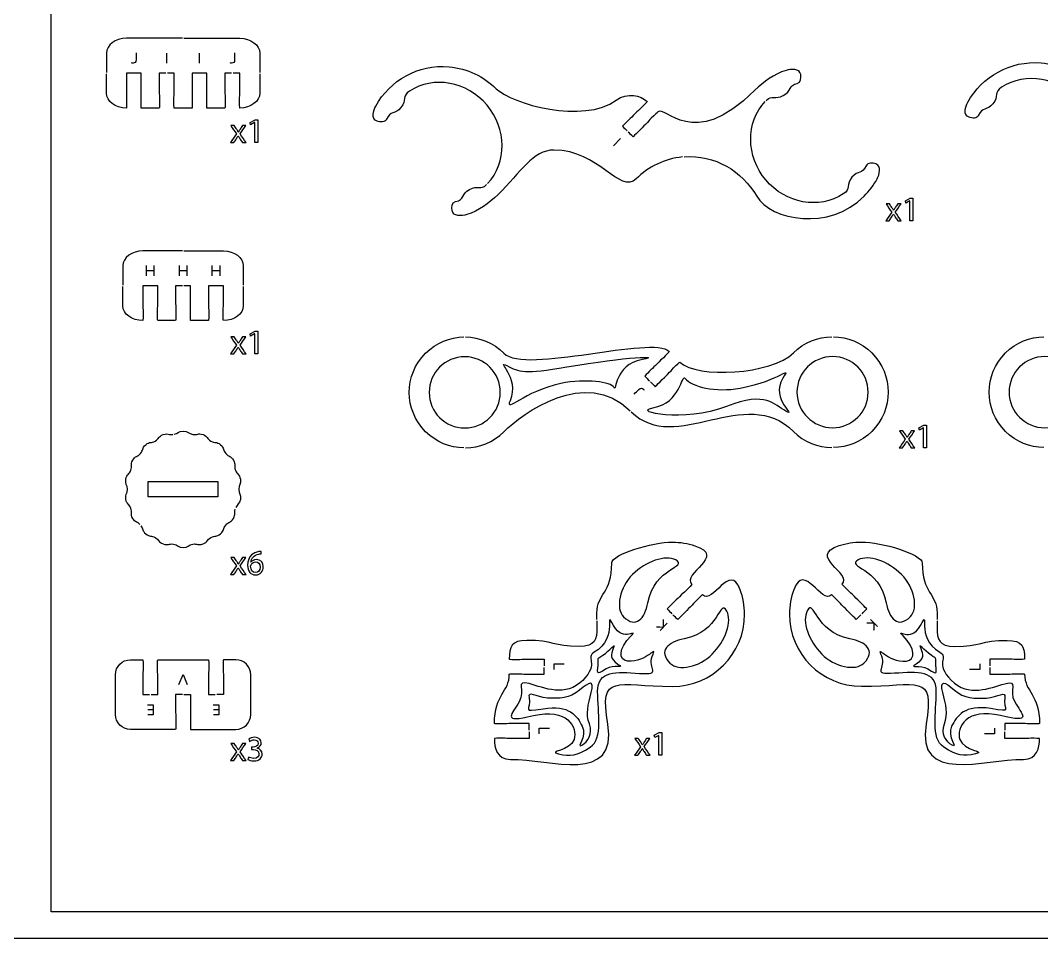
# Model space of a CAD drawing. Extents: x 0 to 620, y 0 to 360.
# Drawn here: x 290.1 to 495.5, y 0 to 184.6 of the extents above; entities that cross this region are included whole.
import ezdxf

# ---------------------------------------------------------------- set-up
doc = ezdxf.new("R2010")
doc.units = 0
doc.header["$MEASUREMENT"] = 0
doc.layers.add('DEFAULT', color=7, linetype='CONTINUOUS')

msp = doc.modelspace()

# ---------------------------------------------------------------- linework, layer by layer
at = {"layer": 'DEFAULT', "color": 36}
for points in [[(620, 0), (0, 0), (0, 360), (620, 360)], [(615.33, 5.38), (296.34, 5.38), (296.34, 355), (615.33, 355)], [(337.26, 164.04), (337.24, 164.04), (336.44, 163.61), (336.32, 164.08), (337.33, 164.61), (337.86, 164.61), (337.86, 160.03), (337.26, 160.03)], [(469.03, 148.29), (469.01, 148.29), (468.22, 147.86), (468.1, 148.34), (469.1, 148.87), (469.63, 148.87), (469.63, 144.29), (469.03, 144.29)], [(337.26, 121.55), (337.24, 121.55), (336.44, 121.12), (336.32, 121.59), (337.33, 122.13), (337.86, 122.13), (337.86, 117.54), (337.26, 117.54)], [(471.74, 102.66), (471.73, 102.66), (470.93, 102.23), (470.81, 102.7), (471.81, 103.24), (472.34, 103.24), (472.34, 98.65), (471.74, 98.65)], [(418.52, 40.84), (418.5, 40.84), (417.71, 40.41), (417.59, 40.89), (418.59, 41.42), (419.12, 41.42), (419.12, 36.84), (418.52, 36.84)]]:
    msp.add_lwpolyline(points, close=True, dxfattribs=at)
at = {"layer": 'DEFAULT', "color": 250}
for points in [[(319.56, 176.01), (319.56, 178.03)], [(326.16, 176.01), (326.16, 178.03)], [(410.84, 160.82), (409.41, 159.39)], [(315.5, 133.27), (315.5, 135.29)], [(317, 134.22), (315.5, 134.22)], [(317, 135.29), (317, 133.27)], [(322.11, 133.27), (322.11, 135.29)], [(323.61, 134.22), (322.11, 134.22)], [(323.61, 135.29), (323.61, 133.27)], [(328.71, 133.27), (328.71, 135.29)], [(330.21, 134.22), (328.71, 134.22)], [(330.21, 135.29), (330.21, 133.27)], [(461.1, 64.15), (462.53, 62.72)], [(420.2, 63.38), (418.77, 61.95)], [(397.49, 54.12), (397.49, 55.24), (399.51, 55.24)], [(483.06, 55.25), (483.06, 54.12), (481.03, 54.12)], [(322.01, 51.08), (322.85, 53.1), (323.7, 51.08)], [(315.69, 47.02), (316.82, 47.02), (316.82, 45), (315.73, 45)], [(315.78, 46.07), (316.82, 46.07)], [(328.89, 47.02), (330.03, 47.02), (330.03, 45), (328.94, 45)], [(328.98, 46.07), (330.03, 46.07)], [(394.49, 41.15), (394.49, 42.28), (396.51, 42.28)], [(486.05, 42.28), (486.04, 41.16), (484.02, 41.16)]]:
    msp.add_lwpolyline(points, dxfattribs=at)
at = {"layer": 'DEFAULT', "color": 1}
msp.add_lwpolyline([(329.86, 88.78), (315.86, 88.78), (315.86, 91.88), (329.86, 91.88)], close=True, dxfattribs=at)
for points, knots in [([(322.71, 180.99), (318.95, 180.99), (315.2, 180.99), (311.45, 180.99), (309.24, 180.99), (307.45, 179.64), (307.45, 177.98), (307.45, 176.7), (307.45, 175.42), (307.45, 174.13)], [0, 0, 0, 0, 31.92, 31.92, 31.92, 32.92, 32.92, 32.92, 43.84, 43.84, 43.84, 43.84]), ([(323.01, 180.99), (326.76, 180.99), (330.52, 180.99), (334.27, 180.99), (336.48, 180.99), (338.27, 179.64), (338.27, 177.98), (338.27, 176.7), (338.27, 175.42), (338.27, 174.13)], [0, 0, 0, 0, 31.91, 31.91, 31.91, 32.91, 32.91, 32.91, 43.83, 43.83, 43.83, 43.83]), ([(384.1, 151.79), (388.03, 155.97), (387.95, 162.81), (383.97, 167.56), (379.96, 172.33), (373.22, 173.53), (368.38, 170.38), (366.8, 169.35), (367.92, 168.55), (366.67, 167.07), (365.44, 165.6), (364.56, 166.48), (363.79, 164.73), (363.47, 164.01), (362.48, 164.15), (361.86, 164.35), (360.59, 164.77), (361.12, 166.52), (361.59, 167.37), (364.41, 172.53), (370.11, 175.81), (376.34, 175.27), (380.06, 174.95), (383.36, 173.29), (385.82, 170.85), (388.9, 167.79), (403.41, 163.75), (409.96, 168.54), (412.25, 170.21), (414.9, 169.53), (416.16, 168.26), (416.21, 168.21), (415.64, 167.68), (414.96, 166.99), (414.54, 166.58), (414.37, 166.47), (413.69, 165.79), (412.86, 164.96), (412.03, 164.14), (411.21, 163.31), (411.53, 163), (411.85, 162.68), (412.16, 162.36)], [0, 0, 0, 0, 1, 1, 1, 2, 2, 2, 3, 3, 3, 4, 4, 4, 5, 5, 5, 6, 6, 6, 7, 7, 7, 8, 8, 8, 9, 9, 9, 10, 10, 10, 11, 11, 11, 12, 12, 12, 21.927779, 21.927779, 21.927779, 25.760298, 25.760298, 25.760298, 25.760298]), ([(440.11, 168.51), (441.36, 169.72), (441.91, 168.6), (443.56, 169.48), (445.27, 170.39), (444.53, 171.53), (446.37, 171.93), (447.15, 172.1), (447.14, 173.08), (447.05, 173.72), (446.87, 174.98), (445.06, 174.83), (444.11, 174.54), (441.69, 173.78), (439.65, 172.28), (437.82, 170.55), (425.18, 157.91), (419.97, 167.83), (418.28, 166.14), (418.25, 166.11), (417.69, 165.62), (417.01, 164.94), (416.59, 164.52), (416.49, 164.35), (415.81, 163.67), (415.19, 163.05), (413.33, 161.19), (413.33, 161.19), (413.01, 161.51), (412.7, 161.83), (412.38, 162.14)], [0, 0, 0, 0, 1, 1, 1, 2, 2, 2, 3, 3, 3, 4, 4, 4, 5, 5, 5, 6, 6, 6, 7, 7, 7, 8, 8, 8, 9, 9, 9, 12.818377, 12.818377, 12.818377, 12.818377]), ([(503.15, 152.56), (507.08, 156.75), (507, 163.59), (503.02, 168.33), (499.02, 173.11), (492.27, 174.3), (487.43, 171.15), (485.85, 170.13), (486.97, 169.33), (485.72, 167.84), (484.49, 166.37), (483.61, 167.25), (482.84, 165.51), (482.52, 164.78), (481.53, 164.92), (480.91, 165.13), (479.64, 165.54), (480.17, 167.28), (480.64, 168.14), (480.64, 168.14), (480.64, 168.14), (480.64, 168.15), (483.57, 173.25), (489.17, 176.59), (495.39, 176.05), (499.11, 175.72), (502.41, 174.07), (504.87, 171.62), (517.52, 158.98), (523.1, 168.58), (524.79, 166.9), (524.82, 166.86), (525.37, 166.38), (526.06, 165.7), (526.48, 165.28), (526.57, 165.11), (527.26, 164.42), (527.88, 163.8), (529.73, 161.95), (529.73, 161.95), (530.05, 162.26), (530.37, 162.58), (530.69, 162.9)], [0, 0, 0, 0, 1, 1, 1, 2, 2, 2, 3, 3, 3, 4, 4, 4, 5, 5, 5, 6, 6, 6, 7.01, 7.01, 7.01, 8.01, 8.01, 8.01, 9.01, 9.01, 9.01, 10.01, 10.01, 10.01, 11.01, 11.01, 11.01, 12.01, 12.01, 12.01, 13.01, 13.01, 13.01, 16.842519, 16.842519, 16.842519, 16.842519]), ([(319.41, 173.98), (318.96, 173.98), (318.51, 173.98), (318.05, 173.98), (318.05, 172.82), (318.05, 171.65), (318.05, 170.48), (318.05, 169.51), (318.11, 169.32), (318.11, 168.73), (318.11, 167.76), (318.11, 166.98), (318.05, 166.98), (316.85, 166.98), (315.65, 166.98), (314.45, 166.98), (314.4, 166.98), (314.4, 167.76), (314.4, 168.73), (314.4, 169.32), (314.45, 169.51), (314.45, 170.48), (314.45, 171.65), (314.45, 172.82), (314.45, 173.98), (313.45, 173.98), (312.45, 173.98), (311.45, 173.98), (311.45, 172.82), (311.45, 171.65), (311.45, 170.48), (311.45, 169.51), (311.5, 169.32), (311.5, 168.73), (311.5, 167.76), (311.5, 166.98), (311.45, 166.98), (309.24, 166.98), (307.45, 168.33), (307.45, 169.98), (307.45, 171.27), (307.45, 172.55), (307.45, 173.83)], [0, 0, 0, 0, 3.83, 3.83, 3.83, 13.76, 13.76, 13.76, 14.76, 14.76, 14.76, 15.76, 15.76, 15.76, 25.98, 25.98, 25.98, 26.98, 26.98, 26.98, 27.98, 27.98, 27.98, 37.91, 37.91, 37.91, 46.42, 46.42, 46.42, 56.35, 56.35, 56.35, 57.35, 57.35, 57.35, 58.35, 58.35, 58.35, 59.35, 59.35, 59.35, 70.26, 70.26, 70.26, 70.26]), ([(332.62, 173.98), (332.17, 173.98), (331.72, 173.98), (331.27, 173.98), (331.27, 172.82), (331.27, 171.65), (331.27, 170.48), (331.27, 169.51), (331.32, 169.32), (331.32, 168.73), (331.32, 167.76), (331.32, 166.98), (331.27, 166.98), (330.06, 166.98), (328.86, 166.98), (327.66, 166.98), (327.61, 166.98), (327.61, 167.76), (327.61, 168.73), (327.61, 169.32), (327.66, 169.51), (327.66, 170.48), (327.66, 171.65), (327.66, 172.82), (327.66, 173.98), (326.66, 173.98), (325.66, 173.98), (324.66, 173.98), (324.66, 172.82), (324.66, 171.65), (324.66, 170.48), (324.66, 169.51), (324.71, 169.32), (324.71, 168.73), (324.71, 167.76), (324.71, 166.98), (324.66, 166.98), (323.46, 166.98), (322.26, 166.98), (321.06, 166.98), (321.01, 166.98), (321.01, 167.76), (321.01, 168.73), (321.01, 169.32), (321.06, 169.51), (321.06, 170.48), (321.06, 171.65), (321.06, 172.82), (321.06, 173.98), (320.61, 173.98), (320.16, 173.98), (319.71, 173.98)], [0, 0, 0, 0, 3.83, 3.83, 3.83, 13.76, 13.76, 13.76, 14.76, 14.76, 14.76, 15.76, 15.76, 15.76, 25.98, 25.98, 25.98, 26.98, 26.98, 26.98, 27.98, 27.98, 27.98, 37.91, 37.91, 37.91, 46.42, 46.42, 46.42, 56.35, 56.35, 56.35, 57.35, 57.35, 57.35, 58.35, 58.35, 58.35, 68.56, 68.56, 68.56, 69.56, 69.56, 69.56, 70.56, 70.56, 70.56, 80.49, 80.49, 80.49, 84.32, 84.32, 84.32, 84.32]), ([(338.27, 173.83), (338.27, 172.55), (338.27, 171.27), (338.27, 169.98), (338.27, 168.33), (336.48, 166.98), (334.27, 166.98), (334.22, 166.98), (334.22, 167.76), (334.22, 168.73), (334.22, 169.32), (334.27, 169.51), (334.27, 170.48), (334.27, 171.65), (334.27, 172.82), (334.27, 173.98), (333.82, 173.98), (333.37, 173.98), (332.92, 173.98)], [0, 0, 0, 0, 10.91, 10.91, 10.91, 11.91, 11.91, 11.91, 12.91, 12.91, 12.91, 13.91, 13.91, 13.91, 23.84, 23.84, 23.84, 27.67, 27.67, 27.67, 27.67]), ([(423.6, 157.17), (429.76, 157.64), (435.29, 154.31), (438.2, 149.25), (441, 144.37), (452.87, 142.18), (459.8, 149.24), (460.82, 150.26), (461.71, 151.43), (462.41, 152.71), (462.87, 153.56), (463.41, 155.32), (462.14, 155.73), (461.52, 155.94), (460.53, 156.08), (460.21, 155.35), (459.44, 153.61), (458.6, 154.53), (457.36, 153.06), (456.12, 151.57), (457.2, 150.73), (455.62, 149.71), (450.78, 146.56), (444.03, 147.75), (440.03, 152.53), (436.05, 157.27), (435.97, 164.12), (439.9, 168.3)], [0, 0, 0, 0, 2, 2, 2, 3, 3, 3, 4, 4, 4, 5, 5, 5, 6, 6, 6, 7, 7, 7, 8, 8, 8, 9, 9, 9, 10, 10, 10, 10]), ([(423.3, 157.14), (419.63, 156.79), (416.39, 155.15), (413.96, 152.73), (410.76, 149.53), (406.41, 158.53), (397.44, 158.53), (393.21, 158.53), (390.79, 154.15), (386.18, 149.53), (384.32, 147.84), (382.31, 146.3), (379.89, 145.55), (378.93, 145.25), (377.12, 145.1), (376.95, 146.36), (376.86, 147.01), (376.86, 147.99), (377.63, 148.16), (379.47, 148.56), (378.77, 149.71), (380.48, 150.62), (382.13, 151.5), (382.64, 150.37), (383.9, 151.57)], [0, 0, 0, 0, 1, 1, 1, 2, 2, 2, 3, 3, 3, 4, 4, 4, 5, 5, 5, 6, 6, 6, 7, 7, 7, 8, 8, 8, 8]), ([(322.71, 138.24), (320.06, 138.24), (317.41, 138.24), (314.75, 138.24), (312.54, 138.24), (310.75, 136.9), (310.75, 135.24), (310.75, 133.96), (310.75, 132.67), (310.75, 131.39)], [0, 0, 0, 0, 22.54, 22.54, 22.54, 23.54, 23.54, 23.54, 34.46, 34.46, 34.46, 34.46]), ([(323.01, 138.24), (325.66, 138.24), (328.31, 138.24), (330.96, 138.24), (333.17, 138.24), (334.96, 136.9), (334.96, 135.24), (334.96, 133.96), (334.96, 132.67), (334.96, 131.39)], [0, 0, 0, 0, 22.54, 22.54, 22.54, 23.54, 23.54, 23.54, 34.46, 34.46, 34.46, 34.46]), ([(322.71, 131.24), (322.26, 131.24), (321.81, 131.24), (321.36, 131.24), (321.36, 130.07), (321.36, 128.9), (321.36, 127.74), (321.36, 126.77), (321.41, 126.58), (321.41, 125.99), (321.41, 125.02), (321.41, 124.24), (321.36, 124.24), (320.16, 124.24), (318.96, 124.24), (317.76, 124.24), (317.71, 124.24), (317.71, 125.02), (317.71, 125.99), (317.71, 126.58), (317.76, 126.77), (317.76, 127.74), (317.76, 128.9), (317.76, 130.07), (317.76, 131.24), (316.76, 131.24), (315.76, 131.24), (314.75, 131.24), (314.75, 130.07), (314.75, 128.9), (314.75, 127.74), (314.75, 126.77), (314.81, 126.58), (314.81, 125.99), (314.81, 125.02), (314.81, 124.24), (314.75, 124.24), (312.54, 124.24), (310.75, 125.58), (310.75, 127.24), (310.75, 128.52), (310.75, 129.81), (310.75, 131.09)], [0, 0, 0, 0, 3.83, 3.83, 3.83, 13.76, 13.76, 13.76, 14.76, 14.76, 14.76, 15.76, 15.76, 15.76, 25.96, 25.96, 25.96, 26.96, 26.96, 26.96, 27.96, 27.96, 27.96, 37.89, 37.89, 37.89, 46.4, 46.4, 46.4, 56.33, 56.33, 56.33, 57.33, 57.33, 57.33, 58.33, 58.33, 58.33, 59.33, 59.33, 59.33, 70.24, 70.24, 70.24, 70.24]), ([(334.96, 131.09), (334.96, 129.81), (334.96, 128.52), (334.96, 127.24), (334.96, 125.58), (333.17, 124.24), (330.96, 124.24), (330.91, 124.24), (330.91, 125.02), (330.91, 125.99), (330.91, 126.58), (330.96, 126.77), (330.96, 127.74), (330.96, 128.9), (330.96, 130.07), (330.96, 131.24), (329.96, 131.24), (328.96, 131.24), (327.96, 131.24), (327.96, 130.07), (327.96, 128.9), (327.96, 127.74), (327.96, 126.77), (328.01, 126.58), (328.01, 125.99), (328.01, 125.02), (328.01, 124.24), (327.96, 124.24), (326.76, 124.24), (325.56, 124.24), (324.36, 124.24), (324.31, 124.24), (324.31, 125.02), (324.31, 125.99), (324.31, 126.58), (324.36, 126.77), (324.36, 127.74), (324.36, 128.9), (324.36, 130.07), (324.36, 131.24), (323.91, 131.24), (323.46, 131.24), (323.01, 131.24)], [0, 0, 0, 0, 10.91, 10.91, 10.91, 11.91, 11.91, 11.91, 12.91, 12.91, 12.91, 13.91, 13.91, 13.91, 23.84, 23.84, 23.84, 32.35, 32.35, 32.35, 42.28, 42.28, 42.28, 43.28, 43.28, 43.28, 44.28, 44.28, 44.28, 54.49, 54.49, 54.49, 55.49, 55.49, 55.49, 56.49, 56.49, 56.49, 66.42, 66.42, 66.42, 70.25, 70.25, 70.25, 70.25]), ([(379.64, 120.95), (382.45, 120.92), (385.24, 119.83), (387.38, 117.69), (391.7, 113.38), (417.25, 121.41), (420.63, 118.03), (420.63, 117.96), (420.09, 117.42), (419.43, 116.76), (419.01, 116.34), (418.84, 116.24), (418.16, 115.55), (417.33, 114.73), (416.5, 113.9), (415.68, 113.08), (416, 112.76), (416.32, 112.44), (416.63, 112.12)], [0, 0, 0, 0, 1, 1, 1, 2, 2, 2, 3, 3, 3, 4, 4, 4, 13.927779, 13.927779, 13.927779, 17.760298, 17.760298, 17.760298, 17.760298]), ([(379.34, 98.65), (376.54, 98.69), (373.75, 99.77), (371.61, 101.91), (367.25, 106.27), (367.25, 113.33), (371.61, 117.69), (373.75, 119.83), (376.54, 120.92), (379.34, 120.95)], [0, 0, 0, 0, 1, 1, 1, 2, 2, 2, 3, 3, 3, 3]), ([(416.85, 111.91), (417.17, 111.59), (417.48, 111.27), (417.8, 110.95), (417.8, 110.95), (419.66, 112.81), (420.28, 113.43), (420.96, 114.11), (421.06, 114.29), (421.48, 114.71), (422.16, 115.39), (422.72, 115.94), (422.75, 115.91), (426.14, 112.52), (441.26, 113.42), (445.58, 117.74), (447.72, 119.87), (450.51, 120.96), (453.32, 121)], [0, 0, 0, 0, 3.832519, 3.832519, 3.832519, 4.832519, 4.832519, 4.832519, 5.832519, 5.832519, 5.832519, 6.832519, 6.832519, 6.832519, 7.832519, 7.832519, 7.832519, 8.832519, 8.832519, 8.832519, 8.832519]), ([(453.62, 121), (456.42, 120.96), (459.22, 119.87), (461.36, 117.74), (465.71, 113.38), (465.71, 106.32), (461.36, 101.96), (459.22, 99.82), (456.42, 98.73), (453.62, 98.7)], [0, 0, 0, 0, 1, 1, 1, 2, 2, 2, 3, 3, 3, 3]), ([(495.97, 98.7), (493.17, 98.73), (490.38, 99.82), (488.24, 101.96), (483.88, 106.32), (483.88, 113.38), (488.24, 117.74), (490.38, 119.87), (493.17, 120.96), (495.97, 121)], [0, 0, 0, 0, 1, 1, 1, 2, 2, 2, 3, 3, 3, 3]), ([(379.49, 102.65), (375.54, 102.65), (372.34, 105.85), (372.34, 109.8), (372.34, 113.76), (375.54, 116.96), (379.49, 116.96), (383.44, 116.96), (386.65, 113.76), (386.65, 109.8), (386.65, 105.85), (383.44, 102.65), (379.49, 102.65)], [1, 1, 1, 1, 2, 2, 2, 3, 3, 3, 4, 4, 4, 5, 5, 5, 5]), ([(453.47, 102.7), (449.52, 102.7), (446.31, 105.9), (446.31, 109.85), (446.31, 113.8), (449.52, 117.01), (453.47, 117.01), (457.42, 117.01), (460.62, 113.8), (460.62, 109.85), (460.62, 105.9), (457.42, 102.7), (453.47, 102.7)], [1, 1, 1, 1, 2, 2, 2, 3, 3, 3, 4, 4, 4, 5, 5, 5, 5]), ([(488.97, 109.85), (488.97, 113.8), (492.17, 117.01), (496.13, 117.01), (500.08, 117.01), (503.28, 113.8), (503.28, 109.85), (503.28, 105.9), (500.08, 102.7), (496.13, 102.7), (492.17, 102.7), (488.97, 105.9), (488.97, 109.85)], [1, 1, 1, 1, 2, 2, 2, 3, 3, 3, 4, 4, 4, 5, 5, 5, 5]), ([(379.64, 98.65), (382.45, 98.69), (385.24, 99.77), (387.38, 101.91), (391.04, 105.57), (403.74, 114.93), (412.74, 106.11)], [0, 0, 0, 0, 1, 1, 1, 2, 2, 2, 2]), ([(412.96, 105.9), (421.97, 97.11), (435.92, 111.62), (445.58, 101.96), (447.72, 99.82), (450.51, 98.73), (453.32, 98.7)], [0, 0, 0, 0, 1, 1, 1, 2, 2, 2, 2]), ([(314.18, 83.24), (313.62, 83.83), (313.24, 83.6), (312.73, 84.48), (312.19, 85.41), (312.66, 85.6), (312.34, 86.5), (312.01, 87.4), (311.52, 87.24), (311.34, 88.3), (311.15, 89.36), (311.66, 89.37), (311.66, 90.33), (311.66, 91.28), (311.15, 91.3), (311.34, 92.36), (311.52, 93.42), (312.01, 93.26), (312.34, 94.16), (312.66, 95.06), (312.19, 95.24), (312.73, 96.17), (313.27, 97.11), (313.67, 96.79), (314.28, 97.53), (314.89, 98.26), (314.52, 98.59), (315.34, 99.29), (316.16, 99.98), (316.43, 99.55), (317.26, 100.02), (318.09, 100.5), (317.85, 100.95), (318.85, 101.32), (319.5, 101.55), (319.78, 101.43), (320.13, 101.36), (320.31, 101.33), (320.5, 101.3), (320.76, 101.33)], [0, 0, 0, 0, 1, 1, 1, 2, 2, 2, 3, 3, 3, 4, 4, 4, 5, 5, 5, 6, 6, 6, 7, 7, 7, 8, 8, 8, 9, 9, 9, 10, 10, 10, 11, 11, 11, 12, 12, 12, 13, 13, 13, 13]), ([(321.06, 101.38), (321.85, 101.58), (321.84, 102.02), (322.86, 102.02), (323.93, 102.02), (323.86, 101.52), (324.8, 101.35), (325.74, 101.19), (325.85, 101.68), (326.86, 101.32), (327.86, 100.95), (327.62, 100.5), (328.45, 100.02), (329.28, 99.55), (329.55, 99.98), (330.37, 99.29), (331.2, 98.59), (330.82, 98.26), (331.43, 97.53), (332.05, 96.79), (332.45, 97.11), (332.98, 96.17), (333.52, 95.24), (333.05, 95.06), (333.38, 94.16), (333.7, 93.26), (334.19, 93.42), (334.37, 92.36), (334.56, 91.3), (334.05, 91.28), (334.05, 90.33), (334.05, 89.37), (334.56, 89.36), (334.37, 88.3), (334.2, 87.3), (333.76, 87.38), (333.44, 86.64)], [0, 0, 0, 0, 1, 1, 1, 2, 2, 2, 3, 3, 3, 4, 4, 4, 5, 5, 5, 6, 6, 6, 7, 7, 7, 8, 8, 8, 9, 9, 9, 10, 10, 10, 11, 11, 11, 12, 12, 12, 12]), ([(314.37, 83.01), (314.85, 82.36), (314.56, 82.02), (315.34, 81.37), (316.16, 80.68), (316.43, 81.11), (317.26, 80.63), (318.09, 80.15), (317.85, 79.71), (318.85, 79.34), (319.87, 78.97), (319.97, 79.47), (320.91, 79.3), (321.85, 79.14), (321.78, 78.63), (322.86, 78.63), (323.93, 78.63), (323.86, 79.14), (324.8, 79.3), (325.74, 79.47), (325.85, 78.97), (326.86, 79.34), (327.86, 79.71), (327.62, 80.15), (328.45, 80.63), (329.28, 81.11), (329.55, 80.68), (330.37, 81.37), (331.2, 82.06), (330.82, 82.4), (331.43, 83.13), (332.05, 83.86), (332.45, 83.55), (332.98, 84.48), (333.49, 85.36), (333.1, 85.58), (333.33, 86.36)], [0, 0, 0, 0, 1, 1, 1, 2.01, 2.01, 2.01, 3.01, 3.01, 3.01, 4.01, 4.01, 4.01, 5.01, 5.01, 5.01, 6.01, 6.01, 6.01, 7.01, 7.01, 7.01, 8.01, 8.01, 8.01, 9.01, 9.01, 9.01, 10.01, 10.01, 10.01, 11.01, 11.01, 11.01, 12.01, 12.01, 12.01, 12.01]), ([(406.08, 64.16), (406.08, 64.61), (406.08, 65.06), (406.07, 65.51), (406.07, 69.2), (409.07, 69.52), (409.07, 75.48), (409.07, 77.34), (417.27, 79.7), (421.26, 79.7), (422.83, 79.7), (424.34, 79.45), (425.75, 78.99), (432.32, 76.84), (422.98, 73.38), (425.15, 71.21), (425.18, 71.17), (424.64, 70.61), (423.95, 69.93), (423.54, 69.52), (423.36, 69.42), (422.68, 68.73), (422.06, 68.12), (420.2, 66.26), (420.2, 66.26), (420.52, 65.94), (420.84, 65.62), (421.16, 65.3)], [0, 0, 0, 0, 3.832003, 3.832003, 3.832003, 4.832003, 4.832003, 4.832003, 5.832003, 5.832003, 5.832003, 6.832003, 6.832003, 6.832003, 7.832003, 7.832003, 7.832003, 8.832003, 8.832003, 8.832003, 9.832003, 9.832003, 9.832003, 10.832003, 10.832003, 10.832003, 14.66594, 14.66594, 14.66594, 14.66594]), ([(459.4, 65.32), (459.72, 65.64), (460.04, 65.96), (460.35, 66.27), (460.35, 66.27), (458.5, 68.13), (457.88, 68.75), (457.19, 69.44), (457.02, 69.54), (456.61, 69.95), (455.92, 70.64), (455.37, 71.19), (455.41, 71.23), (457.58, 73.4), (448.24, 76.87), (454.81, 79.01), (456.23, 79.47), (457.74, 79.72), (459.3, 79.72), (463.3, 79.72), (471.49, 77.35), (471.49, 75.49), (471.48, 69.53), (474.48, 69.21), (474.48, 65.52), (474.48, 65.07), (474.48, 64.62), (474.48, 64.17)], [0, 0, 0, 0, 3.824034, 3.824034, 3.824034, 4.824034, 4.824034, 4.824034, 5.824034, 5.824034, 5.824034, 6.824034, 6.824034, 6.824034, 7.824034, 7.824034, 7.824034, 8.824034, 8.824034, 8.824034, 9.824034, 9.824034, 9.824034, 10.824034, 10.824034, 10.824034, 14.65604, 14.65604, 14.65604, 14.65604]), ([(416.32, 67.52), (415.7, 64.32), (413.91, 62.24), (411.44, 64.7), (409.75, 66.4), (410.65, 70.6), (413.25, 73.2), (415.86, 75.81), (419.92, 77.24), (421.92, 76.12), (424.58, 74.64), (417.71, 74.76), (416.32, 67.52)], [1, 1, 1, 1, 2, 2, 2, 3, 3, 3, 4, 4, 4, 5, 5, 5, 5]), ([(458.64, 76.14), (460.64, 77.25), (464.7, 75.82), (467.31, 73.22), (469.91, 70.61), (470.8, 66.41), (469.11, 64.72), (466.64, 62.25), (464.85, 64.33), (464.24, 67.53), (462.85, 74.77), (455.98, 74.66), (458.64, 76.14)], [1, 1, 1, 1, 2, 2, 2, 3, 3, 3, 4, 4, 4, 5, 5, 5, 5]), ([(392.46, 41.57), (392.46, 41.12), (392.46, 40.67), (392.46, 40.22), (392.46, 40.22), (389.84, 40.22), (388.96, 40.22), (387.99, 40.22), (387.8, 40.27), (387.21, 40.26), (386.24, 40.27), (385.46, 40.27), (385.46, 40.22), (385.46, 38.32), (385.93, 36.03), (388.68, 36.03), (396.62, 36.03), (410.29, 30.99), (408.25, 43.13), (406.49, 53.57), (409.95, 50.7), (421.27, 50.7), (429.27, 50.7), (435.77, 57.19), (435.77, 65.2), (435.77, 66.93), (435.46, 68.58), (434.9, 70.11), (432.74, 75.84), (429.4, 66.97), (427.28, 69.09), (427.24, 69.12), (426.69, 68.57), (426, 67.88), (425.59, 67.47), (425.48, 67.29), (424.8, 66.61), (424.18, 65.99), (422.32, 64.13), (422.32, 64.13), (422.01, 64.45), (421.69, 64.77), (421.37, 65.09)], [0, 0, 0, 0, 3.829011, 3.829011, 3.829011, 4.829011, 4.829011, 4.829011, 5.829011, 5.829011, 5.829011, 6.829011, 6.829011, 6.829011, 7.829011, 7.829011, 7.829011, 8.829011, 8.829011, 8.829011, 9.829011, 9.829011, 9.829011, 10.829011, 10.829011, 10.829011, 11.829011, 11.829011, 11.829011, 12.829011, 12.829011, 12.829011, 13.829011, 13.829011, 13.829011, 14.829011, 14.829011, 14.829011, 15.829011, 15.829011, 15.829011, 19.653754, 19.653754, 19.653754, 19.653754]), ([(459.18, 65.11), (458.87, 64.79), (458.55, 64.47), (458.23, 64.15), (458.23, 64.15), (456.37, 66.01), (455.76, 66.63), (455.07, 67.31), (454.97, 67.49), (454.55, 67.91), (453.87, 68.59), (453.31, 69.14), (453.28, 69.11), (451.16, 66.99), (447.82, 75.87), (445.65, 70.14), (445.1, 68.61), (444.79, 66.95), (444.79, 65.23), (444.78, 57.22), (451.27, 50.72), (459.28, 50.72), (470.6, 50.71), (474.06, 53.58), (472.29, 43.14), (470.24, 31), (483.91, 36.03), (491.86, 36.03), (494.6, 36.03), (495.08, 38.31), (495.08, 40.21), (495.08, 40.26), (494.29, 40.26), (493.33, 40.26), (492.74, 40.26), (492.55, 40.21), (491.58, 40.21), (490.7, 40.21), (488.08, 40.21), (488.08, 40.21), (488.08, 40.67), (488.08, 41.12), (488.08, 41.57)], [0, 0, 0, 0, 3.823327, 3.823327, 3.823327, 4.823327, 4.823327, 4.823327, 5.823327, 5.823327, 5.823327, 6.823327, 6.823327, 6.823327, 7.823327, 7.823327, 7.823327, 8.823327, 8.823327, 8.823327, 9.823327, 9.823327, 9.823327, 10.823327, 10.823327, 10.823327, 11.823327, 11.823327, 11.823327, 12.823327, 12.823327, 12.823327, 13.823327, 13.823327, 13.823327, 14.823327, 14.823327, 14.823327, 15.823327, 15.823327, 15.823327, 19.654333, 19.654333, 19.654333, 19.654333]), ([(429.27, 57.18), (426.67, 54.58), (422.47, 53.68), (420.77, 55.37), (418.31, 57.84), (420.39, 59.63), (423.59, 60.25), (430.83, 61.64), (430.7, 68.52), (432.19, 65.85), (433.31, 63.85), (431.88, 59.79), (429.27, 57.18)], [1, 1, 1, 1, 2, 2, 2, 3, 3, 3, 4, 4, 4, 5, 5, 5, 5]), ([(448.37, 65.88), (449.85, 68.54), (449.73, 61.66), (456.96, 60.27), (460.16, 59.65), (462.24, 57.86), (459.78, 55.39), (458.08, 53.7), (453.88, 54.6), (451.28, 57.21), (448.67, 59.82), (447.25, 63.88), (448.37, 65.88)], [1, 1, 1, 1, 2, 2, 2, 3, 3, 3, 4, 4, 4, 5, 5, 5, 5]), ([(406.08, 63.86), (406.08, 63.42), (406.07, 62.97), (406.08, 62.51), (406.08, 60.13), (405.68, 58.75), (402.54, 58.75), (397.27, 58.75), (397.26, 59.95), (391.99, 59.95), (388.85, 59.95), (388.46, 58.57), (388.46, 56.18), (388.46, 56.13), (389.24, 56.13), (390.21, 56.13), (390.8, 56.13), (390.99, 56.18), (391.96, 56.19), (392.84, 56.18), (395.46, 56.18), (395.46, 56.18), (395.46, 55.73), (395.46, 55.28), (395.46, 54.83)], [0, 0, 0, 0, 3.826006, 3.826006, 3.826006, 4.826006, 4.826006, 4.826006, 5.826006, 5.826006, 5.826006, 6.826006, 6.826006, 6.826006, 7.826006, 7.826006, 7.826006, 8.826006, 8.826006, 8.826006, 9.826006, 9.826006, 9.826006, 13.664008, 13.664008, 13.664008, 13.664008]), ([(474.48, 63.87), (474.48, 63.42), (474.48, 62.97), (474.48, 62.52), (474.48, 60.14), (474.87, 58.76), (478.01, 58.75), (483.28, 58.75), (483.29, 59.95), (488.56, 59.95), (491.7, 59.94), (492.09, 58.56), (492.09, 56.18), (492.09, 56.13), (491.31, 56.13), (490.34, 56.13), (489.75, 56.13), (489.56, 56.18), (488.59, 56.18), (487.71, 56.18), (485.09, 56.18), (485.09, 56.18), (485.09, 55.73), (485.09, 55.28), (485.09, 54.83)], [0, 0, 0, 0, 3.826003, 3.826003, 3.826003, 4.826003, 4.826003, 4.826003, 5.826003, 5.826003, 5.826003, 6.826003, 6.826003, 6.826003, 7.826003, 7.826003, 7.826003, 8.826003, 8.826003, 8.826003, 9.826003, 9.826003, 9.826003, 13.65501, 13.65501, 13.65501, 13.65501]), ([(322.71, 49.05), (322.26, 49.05), (321.81, 49.05), (321.36, 49.05), (321.36, 47.88), (321.36, 46.72), (321.36, 45.55), (321.36, 44.58), (321.41, 44.39), (321.41, 43.8), (321.41, 42.83), (321.41, 42.05), (321.36, 42.05), (318.32, 42.05), (315.29, 42.05), (312.25, 42.05), (310.6, 42.05), (309.25, 43.39), (309.25, 45.05), (309.25, 47.71), (309.25, 50.38), (309.25, 53.05), (309.25, 54.71), (310.6, 56.05), (312.25, 56.05), (313.09, 56.05), (313.92, 56.05), (314.75, 56.05), (314.8, 56.05), (314.8, 55.27), (314.8, 54.3), (314.8, 53.71), (314.75, 53.52), (314.75, 52.55), (314.75, 51.38), (314.75, 50.21), (314.75, 49.05), (315.2, 49.05), (315.65, 49.05), (316.1, 49.05)], [0, 0, 0, 0, 3.83, 3.83, 3.83, 13.76, 13.76, 13.76, 14.76, 14.76, 14.76, 15.76, 15.76, 15.76, 41.56, 41.56, 41.56, 42.56, 42.56, 42.56, 65.25, 65.25, 65.25, 66.25, 66.25, 66.25, 73.33, 73.33, 73.33, 74.33, 74.33, 74.33, 75.33, 75.33, 75.33, 85.26, 85.26, 85.26, 89.09, 89.09, 89.09, 89.09]), ([(316.4, 49.05), (316.85, 49.05), (317.3, 49.05), (317.75, 49.05), (317.75, 50.21), (317.75, 51.38), (317.75, 52.55), (317.75, 53.52), (317.7, 53.71), (317.7, 54.3), (317.7, 55.27), (317.7, 56.05), (317.75, 56.05), (321.16, 56.05), (324.56, 56.05), (327.96, 56.05), (328.01, 56.05), (328.01, 55.27), (328.01, 54.3), (328.01, 53.71), (327.96, 53.52), (327.96, 52.55), (327.96, 51.38), (327.96, 50.21), (327.96, 49.05), (328.41, 49.05), (328.86, 49.05), (329.31, 49.05)], [0, 0, 0, 0, 3.83, 3.83, 3.83, 13.76, 13.76, 13.76, 14.76, 14.76, 14.76, 15.76, 15.76, 15.76, 44.7, 44.7, 44.7, 45.7, 45.7, 45.7, 46.7, 46.7, 46.7, 56.63, 56.63, 56.63, 60.45, 60.45, 60.45, 60.45]), ([(323.01, 49.05), (323.46, 49.05), (323.91, 49.05), (324.36, 49.05), (324.36, 47.88), (324.36, 46.72), (324.36, 45.55), (324.36, 44.58), (324.31, 44.39), (324.31, 43.8), (324.31, 42.83), (324.31, 42.05), (324.36, 42.05), (327.39, 42.05), (330.43, 42.05), (333.46, 42.05), (335.12, 42.05), (336.46, 43.39), (336.46, 45.05), (336.46, 47.71), (336.46, 50.38), (336.46, 53.05), (336.46, 54.71), (335.12, 56.05), (333.46, 56.05), (332.63, 56.05), (331.8, 56.05), (330.96, 56.05), (330.91, 56.05), (330.91, 55.27), (330.91, 54.3), (330.91, 53.71), (330.96, 53.52), (330.96, 52.55), (330.96, 51.38), (330.96, 50.21), (330.96, 49.05), (330.51, 49.05), (330.06, 49.05), (329.61, 49.05)], [0, 0, 0, 0, 3.84, 3.84, 3.84, 13.77, 13.77, 13.77, 14.77, 14.77, 14.77, 15.77, 15.77, 15.77, 41.57, 41.57, 41.57, 42.57, 42.57, 42.57, 65.26, 65.26, 65.26, 66.26, 66.26, 66.26, 73.34, 73.34, 73.34, 74.34, 74.34, 74.34, 75.34, 75.34, 75.34, 85.27, 85.27, 85.27, 89.11, 89.11, 89.11, 89.11]), ([(392.46, 41.87), (392.46, 42.32), (392.46, 42.77), (392.46, 43.22), (392.46, 43.22), (389.84, 43.22), (388.96, 43.22), (387.99, 43.22), (387.8, 43.17), (387.21, 43.16), (386.24, 43.17), (385.46, 43.17), (385.46, 43.22), (385.46, 49.18), (388.46, 49.5), (388.46, 53.18), (388.46, 53.23), (389.24, 53.23), (390.21, 53.23), (390.8, 53.23), (390.99, 53.18), (391.96, 53.18), (392.84, 53.18), (395.46, 53.18), (395.46, 53.18), (395.46, 53.63), (395.46, 54.08), (395.46, 54.53)], [0, 0, 0, 0, 3.823, 3.823, 3.823, 4.823, 4.823, 4.823, 5.823, 5.823, 5.823, 6.823, 6.823, 6.823, 7.823, 7.823, 7.823, 8.823, 8.823, 8.823, 9.823, 9.823, 9.823, 10.823, 10.823, 10.823, 14.655003, 14.655003, 14.655003, 14.655003]), ([(485.09, 54.53), (485.09, 54.08), (485.09, 53.63), (485.09, 53.18), (485.09, 53.18), (487.71, 53.18), (488.59, 53.18), (489.56, 53.18), (489.75, 53.23), (490.34, 53.23), (491.3, 53.23), (492.09, 53.23), (492.09, 53.18), (492.09, 49.49), (495.09, 49.17), (495.08, 43.21), (495.08, 43.16), (494.3, 43.16), (493.33, 43.16), (492.74, 43.16), (492.55, 43.22), (491.58, 43.22), (490.7, 43.22), (488.08, 43.22), (488.08, 43.22), (488.08, 42.77), (488.08, 42.32), (488.08, 41.87)], [0, 0, 0, 0, 3.823001, 3.823001, 3.823001, 4.823001, 4.823001, 4.823001, 5.823001, 5.823001, 5.823001, 6.823001, 6.823001, 6.823001, 7.823001, 7.823001, 7.823001, 8.823001, 8.823001, 8.823001, 9.823001, 9.823001, 9.823001, 10.823001, 10.823001, 10.823001, 14.660001, 14.660001, 14.660001, 14.660001])]:
    msp.add_open_spline(points, degree=3, knots=knots, dxfattribs=at)
at = {"layer": 'DEFAULT', "color": 250}
for points, knots in [([(313.4, 178.05), (313.4, 177.6), (313.4, 177.15), (313.4, 176.7), (313.4, 176.16), (313.13, 176), (312.78, 176), (312.69, 176), (312.57, 176.02), (312.51, 176.05)], [0, 0, 0, 0, 3.833, 3.833, 3.833, 4.833, 4.833, 4.833, 5.833, 5.833, 5.833, 5.833]), ([(333.21, 178.05), (333.21, 177.6), (333.21, 177.15), (333.21, 176.7), (333.21, 176.16), (332.95, 176), (332.6, 176), (332.51, 176), (332.39, 176.02), (332.32, 176.05)], [0, 0, 0, 0, 3.833, 3.833, 3.833, 4.833, 4.833, 4.833, 5.833, 5.833, 5.833, 5.833]), ([(413.55, 109.45), (413.87, 109.77), (414.19, 110.09), (414.51, 110.41), (414.88, 110.79), (415.19, 110.72), (415.43, 110.47), (415.5, 110.4), (415.57, 110.31), (415.6, 110.24)], [0, 0, 0, 0, 3.832519, 3.832519, 3.832519, 4.832519, 4.832519, 4.832519, 5.832519, 5.832519, 5.832519, 5.832519]), ([(418.03, 62.69), (418.03, 62.69), (419.37, 62.62), (419.46, 62.64), (419.46, 63.14), (419.46, 63.63), (419.45, 64.13)], [0, 0, 0, 0, 1, 1, 1, 5.219093, 5.219093, 5.219093, 5.219093]), ([(461.79, 61.98), (461.79, 61.98), (461.86, 63.32), (461.84, 63.41), (461.35, 63.41), (460.85, 63.41), (460.35, 63.4)], [0, 0, 0, 0, 1, 1, 1, 5.219074, 5.219074, 5.219074, 5.219074])]:
    msp.add_open_spline(points, degree=3, knots=knots, dxfattribs=at)
at = {"layer": 'DEFAULT', "color": 36}
for points, knots in [([(333.13, 163.44), (333.29, 163.2), (333.45, 162.95), (333.62, 162.71), (333.74, 162.52), (333.85, 162.34), (333.96, 162.15), (333.97, 162.15), (333.97, 162.15), (333.98, 162.15), (334.09, 162.36), (334.21, 162.53), (334.32, 162.72), (334.48, 162.96), (334.64, 163.2), (334.8, 163.44), (335.02, 163.44), (335.25, 163.44), (335.47, 163.44), (335.08, 162.89), (334.69, 162.34), (334.31, 161.79), (334.71, 161.2), (335.11, 160.62), (335.51, 160.03), (335.27, 160.03), (335.04, 160.03), (334.8, 160.03), (334.63, 160.28), (334.47, 160.54), (334.3, 160.8), (334.17, 160.99), (334.05, 161.19), (333.93, 161.39), (333.93, 161.39), (333.92, 161.39), (333.92, 161.39), (333.81, 161.18), (333.69, 161), (333.56, 160.8), (333.39, 160.54), (333.23, 160.28), (333.06, 160.03), (332.84, 160.03), (332.61, 160.03), (332.38, 160.03), (332.78, 160.61), (333.19, 161.19), (333.59, 161.77), (333.21, 162.33), (332.82, 162.89), (332.44, 163.44), (332.67, 163.44), (332.9, 163.44), (333.13, 163.44)], [0, 0, 0, 0, 2.496157, 2.496157, 2.496157, 3.496157, 3.496157, 3.496157, 3.557157, 3.557157, 3.557157, 4.557157, 4.557157, 4.557157, 7.026432, 7.026432, 7.026432, 8.927432, 8.927432, 8.927432, 14.655291, 14.655291, 14.655291, 20.703167, 20.703167, 20.703167, 22.704167, 22.704167, 22.704167, 25.306696, 25.306696, 25.306696, 26.306696, 26.306696, 26.306696, 26.346696, 26.346696, 26.346696, 27.346696, 27.346696, 27.346696, 29.938908, 29.938908, 29.938908, 31.878908, 31.878908, 31.878908, 37.900035, 37.900035, 37.900035, 43.665626, 43.665626, 43.665626, 45.626626, 45.626626, 45.626626, 45.626626]), ([(464.9, 147.7), (465.06, 147.46), (465.23, 147.21), (465.39, 146.97), (465.51, 146.78), (465.62, 146.6), (465.73, 146.41), (465.74, 146.41), (465.75, 146.41), (465.75, 146.41), (465.87, 146.61), (465.98, 146.79), (466.09, 146.97), (466.25, 147.22), (466.41, 147.46), (466.57, 147.7), (466.8, 147.7), (467.02, 147.7), (467.24, 147.7), (466.86, 147.15), (466.47, 146.6), (466.08, 146.05), (466.48, 145.46), (466.88, 144.87), (467.28, 144.29), (467.04, 144.29), (466.81, 144.29), (466.57, 144.29), (466.41, 144.54), (466.24, 144.8), (466.07, 145.06), (465.94, 145.25), (465.83, 145.44), (465.71, 145.65), (465.7, 145.65), (465.7, 145.65), (465.69, 145.65), (465.58, 145.44), (465.46, 145.26), (465.33, 145.06), (465.17, 144.8), (465, 144.54), (464.84, 144.29), (464.61, 144.29), (464.38, 144.29), (464.15, 144.29), (464.56, 144.87), (464.96, 145.45), (465.37, 146.03), (464.98, 146.59), (464.59, 147.14), (464.21, 147.7), (464.44, 147.7), (464.67, 147.7), (464.9, 147.7)], [1.96, 1.96, 1.96, 1.96, 4.45671, 4.45671, 4.45671, 5.45671, 5.45671, 5.45671, 5.51671, 5.51671, 5.51671, 6.51671, 6.51671, 6.51671, 8.985985, 8.985985, 8.985985, 10.886985, 10.886985, 10.886985, 16.614844, 16.614844, 16.614844, 22.66272, 22.66272, 22.66272, 24.66372, 24.66372, 24.66372, 27.266249, 27.266249, 27.266249, 28.266249, 28.266249, 28.266249, 28.306249, 28.306249, 28.306249, 29.306249, 29.306249, 29.306249, 31.898461, 31.898461, 31.898461, 33.838461, 33.838461, 33.838461, 39.859016, 39.859016, 39.859016, 45.624038, 45.624038, 45.624038, 47.584038, 47.584038, 47.584038, 47.584038]), ([(333.13, 120.96), (333.29, 120.71), (333.45, 120.47), (333.62, 120.22), (333.74, 120.03), (333.85, 119.86), (333.96, 119.67), (333.97, 119.67), (333.97, 119.67), (333.98, 119.67), (334.09, 119.87), (334.21, 120.05), (334.32, 120.23), (334.48, 120.47), (334.64, 120.72), (334.8, 120.96), (335.02, 120.96), (335.25, 120.96), (335.47, 120.96), (335.08, 120.41), (334.69, 119.86), (334.31, 119.31), (334.71, 118.72), (335.11, 118.13), (335.51, 117.54), (335.27, 117.54), (335.04, 117.54), (334.8, 117.54), (334.63, 117.8), (334.47, 118.06), (334.3, 118.31), (334.17, 118.51), (334.05, 118.7), (333.93, 118.9), (333.93, 118.9), (333.92, 118.9), (333.92, 118.9), (333.81, 118.69), (333.69, 118.52), (333.56, 118.31), (333.39, 118.06), (333.23, 117.8), (333.06, 117.54), (332.84, 117.54), (332.61, 117.54), (332.38, 117.54), (332.78, 118.12), (333.19, 118.7), (333.59, 119.29), (333.21, 119.84), (332.82, 120.4), (332.44, 120.96), (332.67, 120.96), (332.9, 120.96), (333.13, 120.96)], [0, 0, 0, 0, 2.496157, 2.496157, 2.496157, 3.496157, 3.496157, 3.496157, 3.557157, 3.557157, 3.557157, 4.557157, 4.557157, 4.557157, 7.026432, 7.026432, 7.026432, 8.927432, 8.927432, 8.927432, 14.655291, 14.655291, 14.655291, 20.703167, 20.703167, 20.703167, 22.704167, 22.704167, 22.704167, 25.305858, 25.305858, 25.305858, 26.305858, 26.305858, 26.305858, 26.345858, 26.345858, 26.345858, 27.345858, 27.345858, 27.345858, 29.937229, 29.937229, 29.937229, 31.877229, 31.877229, 31.877229, 37.899176, 37.899176, 37.899176, 43.663945, 43.663945, 43.663945, 45.624945, 45.624945, 45.624945, 45.624945]), ([(467.62, 102.06), (467.78, 101.82), (467.94, 101.58), (468.1, 101.33), (468.23, 101.14), (468.34, 100.96), (468.45, 100.77), (468.46, 100.77), (468.46, 100.77), (468.47, 100.77), (468.58, 100.98), (468.7, 101.15), (468.81, 101.34), (468.97, 101.58), (469.13, 101.82), (469.29, 102.06), (469.51, 102.06), (469.74, 102.06), (469.96, 102.06), (469.57, 101.51), (469.18, 100.96), (468.79, 100.41), (469.19, 99.83), (469.59, 99.24), (469.99, 98.65), (469.76, 98.65), (469.52, 98.65), (469.29, 98.65), (469.12, 98.91), (468.95, 99.16), (468.79, 99.42), (468.65, 99.62), (468.54, 99.81), (468.42, 100.01), (468.42, 100.01), (468.41, 100.01), (468.41, 100.01), (468.29, 99.8), (468.17, 99.62), (468.05, 99.42), (467.88, 99.16), (467.72, 98.91), (467.55, 98.65), (467.32, 98.65), (467.1, 98.65), (466.87, 98.65), (467.27, 99.23), (467.68, 99.81), (468.08, 100.39), (467.7, 100.95), (467.31, 101.51), (466.92, 102.06), (467.15, 102.06), (467.39, 102.06), (467.62, 102.06)], [0, 0, 0, 0, 2.496157, 2.496157, 2.496157, 3.496157, 3.496157, 3.496157, 3.557157, 3.557157, 3.557157, 4.557157, 4.557157, 4.557157, 7.026432, 7.026432, 7.026432, 8.927432, 8.927432, 8.927432, 14.655291, 14.655291, 14.655291, 20.703167, 20.703167, 20.703167, 22.704167, 22.704167, 22.704167, 25.306696, 25.306696, 25.306696, 26.306696, 26.306696, 26.306696, 26.346696, 26.346696, 26.346696, 27.346696, 27.346696, 27.346696, 29.938908, 29.938908, 29.938908, 31.878908, 31.878908, 31.878908, 37.900035, 37.900035, 37.900035, 43.665626, 43.665626, 43.665626, 45.626626, 45.626626, 45.626626, 45.626626]), ([(333.13, 76.59), (333.29, 76.34), (333.45, 76.1), (333.62, 75.86), (333.74, 75.66), (333.85, 75.49), (333.96, 75.3), (333.97, 75.3), (333.97, 75.3), (333.98, 75.3), (334.09, 75.5), (334.21, 75.68), (334.32, 75.86), (334.48, 76.1), (334.64, 76.35), (334.8, 76.59), (335.02, 76.59), (335.25, 76.59), (335.47, 76.59), (335.08, 76.04), (334.69, 75.49), (334.31, 74.94), (334.71, 74.35), (335.11, 73.76), (335.51, 73.17), (335.27, 73.17), (335.04, 73.17), (334.8, 73.17), (334.63, 73.43), (334.47, 73.69), (334.3, 73.94), (334.17, 74.14), (334.05, 74.33), (333.93, 74.54), (333.93, 74.54), (333.92, 74.54), (333.92, 74.54), (333.81, 74.32), (333.69, 74.15), (333.56, 73.94), (333.39, 73.69), (333.23, 73.43), (333.06, 73.17), (332.84, 73.17), (332.61, 73.17), (332.38, 73.17), (332.78, 73.75), (333.19, 74.34), (333.59, 74.92), (333.21, 75.47), (332.82, 76.03), (332.44, 76.59), (332.67, 76.59), (332.9, 76.59), (333.13, 76.59)], [1.961, 1.961, 1.961, 1.961, 4.457157, 4.457157, 4.457157, 5.457157, 5.457157, 5.457157, 5.518157, 5.518157, 5.518157, 6.518157, 6.518157, 6.518157, 8.987432, 8.987432, 8.987432, 10.888432, 10.888432, 10.888432, 16.616291, 16.616291, 16.616291, 22.664167, 22.664167, 22.664167, 24.665167, 24.665167, 24.665167, 27.266858, 27.266858, 27.266858, 28.266858, 28.266858, 28.266858, 28.306858, 28.306858, 28.306858, 29.306858, 29.306858, 29.306858, 31.898229, 31.898229, 31.898229, 33.838229, 33.838229, 33.838229, 39.860176, 39.860176, 39.860176, 45.624945, 45.624945, 45.624945, 47.585945, 47.585945, 47.585945, 47.585945]), ([(338.53, 77.32), (338.4, 77.33), (338.24, 77.32), (338.06, 77.29), (337.09, 77.13), (336.57, 76.42), (336.47, 75.66), (336.47, 75.66), (336.48, 75.66), (336.49, 75.66), (336.71, 75.95), (337.09, 76.19), (337.59, 76.19), (338.41, 76.19), (338.98, 75.61), (338.98, 74.71), (338.98, 73.87), (338.41, 73.1), (337.45, 73.1), (336.47, 73.1), (335.83, 73.86), (335.83, 75.05), (335.83, 75.95), (336.15, 76.67), (336.61, 77.12), (336.99, 77.49), (337.5, 77.73), (338.07, 77.8), (338.26, 77.82), (338.41, 77.83), (338.53, 77.83), (338.53, 77.66), (338.53, 77.49), (338.53, 77.32)], [1.441, 1.441, 1.441, 1.441, 2.441, 2.441, 2.441, 3.441, 3.441, 3.441, 3.501, 3.501, 3.501, 4.501, 4.501, 4.501, 5.501, 5.501, 5.501, 6.501, 6.501, 6.501, 7.501, 7.501, 7.501, 8.501, 8.501, 8.501, 9.501, 9.501, 9.501, 10.501, 10.501, 10.501, 11.942, 11.942, 11.942, 11.942]), ([(337.46, 73.58), (337.99, 73.58), (338.35, 74.02), (338.35, 74.68), (338.35, 75.33), (337.98, 75.73), (337.4, 75.73), (337.03, 75.73), (336.68, 75.5), (336.51, 75.16), (336.47, 75.09), (336.44, 75), (336.44, 74.89), (336.46, 74.13), (336.8, 73.58), (337.46, 73.58)], [0.021, 0.021, 0.021, 0.021, 1.0252, 1.0252, 1.0252, 2.0294, 2.0294, 2.0294, 3.0336, 3.0336, 3.0336, 4.0378, 4.0378, 4.0378, 5.042, 5.042, 5.042, 5.042]), ([(333.13, 39.21), (333.29, 38.96), (333.45, 38.72), (333.62, 38.47), (333.74, 38.28), (333.85, 38.11), (333.96, 37.92), (333.97, 37.92), (333.97, 37.92), (333.98, 37.92), (334.09, 38.12), (334.21, 38.3), (334.32, 38.48), (334.48, 38.72), (334.64, 38.96), (334.8, 39.21), (335.02, 39.21), (335.25, 39.21), (335.47, 39.21), (335.08, 38.66), (334.69, 38.11), (334.31, 37.56), (334.71, 36.97), (335.11, 36.38), (335.51, 35.79), (335.27, 35.79), (335.04, 35.79), (334.8, 35.79), (334.63, 36.05), (334.47, 36.3), (334.3, 36.56), (334.17, 36.76), (334.05, 36.95), (333.93, 37.15), (333.93, 37.15), (333.92, 37.15), (333.92, 37.15), (333.81, 36.94), (333.69, 36.76), (333.56, 36.56), (333.39, 36.3), (333.23, 36.05), (333.06, 35.79), (332.84, 35.79), (332.61, 35.79), (332.38, 35.79), (332.78, 36.37), (333.19, 36.95), (333.59, 37.53), (333.21, 38.09), (332.82, 38.65), (332.44, 39.21), (332.67, 39.21), (332.9, 39.21), (333.13, 39.21)], [0, 0, 0, 0, 2.49671, 2.49671, 2.49671, 3.49671, 3.49671, 3.49671, 3.55771, 3.55771, 3.55771, 4.55771, 4.55771, 4.55771, 7.026151, 7.026151, 7.026151, 8.927151, 8.927151, 8.927151, 14.655009, 14.655009, 14.655009, 20.702323, 20.702323, 20.702323, 22.702323, 22.702323, 22.702323, 25.304853, 25.304853, 25.304853, 26.304853, 26.304853, 26.304853, 26.344853, 26.344853, 26.344853, 27.344853, 27.344853, 27.344853, 29.937064, 29.937064, 29.937064, 31.877064, 31.877064, 31.877064, 37.89844, 37.89844, 37.89844, 43.66264, 43.66264, 43.66264, 45.62264, 45.62264, 45.62264, 45.62264]), ([(336.06, 36.5), (336.23, 36.39), (336.64, 36.21), (337.07, 36.21), (337.87, 36.21), (338.12, 36.72), (338.11, 37.1), (338.1, 37.75), (337.52, 38.02), (336.92, 38.02), (336.81, 38.02), (336.69, 38.02), (336.58, 38.02), (336.58, 38.18), (336.58, 38.33), (336.58, 38.49), (336.69, 38.49), (336.81, 38.49), (336.92, 38.49), (337.38, 38.49), (337.95, 38.72), (337.95, 39.26), (337.95, 39.63), (337.71, 39.95), (337.14, 39.95), (336.78, 39.95), (336.42, 39.79), (336.23, 39.65), (336.17, 39.8), (336.12, 39.95), (336.06, 40.1), (336.3, 40.28), (336.77, 40.46), (337.26, 40.46), (338.17, 40.46), (338.58, 39.92), (338.58, 39.36), (338.58, 38.89), (338.29, 38.49), (337.73, 38.28), (337.73, 38.28), (337.73, 38.27), (337.73, 38.27), (338.29, 38.16), (338.75, 37.73), (338.75, 37.09), (338.75, 36.36), (338.18, 35.71), (337.08, 35.71), (336.56, 35.71), (336.11, 35.88), (335.89, 36.02), (335.94, 36.18), (336, 36.34), (336.06, 36.5)], [1.442221, 1.442221, 1.442221, 1.442221, 2.442221, 2.442221, 2.442221, 3.442221, 3.442221, 3.442221, 4.442221, 4.442221, 4.442221, 5.422221, 5.422221, 5.422221, 6.742221, 6.742221, 6.742221, 7.722221, 7.722221, 7.722221, 8.722221, 8.722221, 8.722221, 9.722221, 9.722221, 9.722221, 10.722221, 10.722221, 10.722221, 12.082706, 12.082706, 12.082706, 13.082706, 13.082706, 13.082706, 14.082706, 14.082706, 14.082706, 15.082706, 15.082706, 15.082706, 15.122706, 15.122706, 15.122706, 16.122706, 16.122706, 16.122706, 17.122706, 17.122706, 17.122706, 18.122706, 18.122706, 18.122706, 19.564927, 19.564927, 19.564927, 19.564927]), ([(414.39, 40.25), (414.55, 40.01), (414.71, 39.76), (414.88, 39.52), (415, 39.33), (415.11, 39.15), (415.22, 38.96), (415.23, 38.96), (415.24, 38.96), (415.24, 38.96), (415.36, 39.16), (415.47, 39.34), (415.58, 39.52), (415.74, 39.77), (415.9, 40.01), (416.06, 40.25), (416.28, 40.25), (416.51, 40.25), (416.73, 40.25), (416.34, 39.7), (415.96, 39.15), (415.57, 38.6), (415.97, 38.01), (416.37, 37.42), (416.77, 36.84), (416.53, 36.84), (416.3, 36.84), (416.06, 36.84), (415.89, 37.09), (415.73, 37.35), (415.56, 37.6), (415.43, 37.8), (415.31, 37.99), (415.19, 38.2), (415.19, 38.2), (415.18, 38.2), (415.18, 38.2), (415.07, 37.99), (414.95, 37.81), (414.82, 37.6), (414.65, 37.35), (414.49, 37.09), (414.33, 36.84), (414.1, 36.84), (413.87, 36.84), (413.64, 36.84), (414.05, 37.42), (414.45, 38), (414.85, 38.58), (414.47, 39.14), (414.08, 39.69), (413.7, 40.25), (413.93, 40.25), (414.16, 40.25), (414.39, 40.25)], [0, 0, 0, 0, 2.496157, 2.496157, 2.496157, 3.496157, 3.496157, 3.496157, 3.557157, 3.557157, 3.557157, 4.557157, 4.557157, 4.557157, 7.026432, 7.026432, 7.026432, 8.927432, 8.927432, 8.927432, 14.655291, 14.655291, 14.655291, 20.703167, 20.703167, 20.703167, 22.704167, 22.704167, 22.704167, 25.306696, 25.306696, 25.306696, 26.306696, 26.306696, 26.306696, 26.346696, 26.346696, 26.346696, 27.346696, 27.346696, 27.346696, 29.938908, 29.938908, 29.938908, 31.878908, 31.878908, 31.878908, 37.900035, 37.900035, 37.900035, 43.665626, 43.665626, 43.665626, 45.626626, 45.626626, 45.626626, 45.626626])]:
    msp.add_open_spline(points, degree=3, knots=knots, dxfattribs=at)
at = {"layer": 'DEFAULT', "color": 5}
for points, knots in [([(388.68, 108.19), (387.48, 105.38), (391.42, 110.06), (398.83, 111.59), (403.85, 112.62), (408.98, 111.91), (409.51, 110.81), (410.04, 109.7), (409.41, 115.34), (415.21, 116.41), (419.52, 117.21), (412.16, 117.04), (400.02, 114.92), (391.5, 113.44), (390.39, 113.93), (387.97, 115.18), (385.55, 116.42), (390.68, 112.83), (388.68, 108.19)], [0, 0, 0, 0, 1, 1, 1, 2, 2, 2, 3, 3, 3, 4, 4, 4, 5, 5, 5, 6, 6, 6, 6]), ([(443.48, 112.67), (445.21, 115.44), (443.22, 112.22), (434.88, 110.67), (429.84, 109.74), (425.23, 110.93), (423.8, 112.61), (423, 113.54), (423.12, 107.77), (417.32, 106.69), (413.01, 105.89), (423.48, 103.64), (432.14, 107), (440.2, 110.14), (441.65, 107.27), (444.08, 106.02), (446.5, 104.78), (440.81, 108.38), (443.48, 112.67)], [0, 0, 0, 0, 1, 1, 1, 2, 2, 2, 3, 3, 3, 4, 4, 4, 5, 5, 5, 6, 6, 6, 6]), ([(417.18, 56.73), (416.14, 54.28), (419.44, 52.98), (414.66, 53.32), (409.88, 53.65), (406.22, 53.9), (406.22, 49.67), (406.22, 45.44), (407.39, 40.25), (404.73, 38.49), (402.07, 36.72), (400.74, 36.55), (398.34, 37.14), (395.93, 37.72), (400.75, 37.63), (401.49, 40.04), (402.24, 42.45), (400.06, 46.49), (393.3, 44.83), (386.55, 43.17), (389.12, 45.19), (390.45, 47.59), (391.78, 50), (389.49, 52.08), (392.46, 51.25), (395.43, 50.42), (399.78, 48.42), (403.21, 51.91), (406.64, 55.4), (403.65, 56.49), (405.52, 57.56), (410.61, 60.48), (407.34, 66.75), (409.42, 62.91), (411.32, 59.39), (414.6, 62.53), (412.9, 60.83), (410.41, 58.34), (410.32, 55.98), (412.25, 55.78), (416.18, 55.38), (418.34, 59.47), (417.18, 56.73)], [1, 1, 1, 1, 2, 2, 2, 3, 3, 3, 4, 4, 4, 5, 5, 5, 6, 6, 6, 7, 7, 7, 8, 8, 8, 9, 9, 9, 10, 10, 10, 11, 11, 11, 12, 12, 12, 13, 13, 13, 14, 14, 14, 15, 15, 15, 15]), ([(463.37, 56.75), (464.41, 54.3), (461.11, 53), (465.89, 53.33), (470.67, 53.67), (474.32, 53.9), (474.32, 49.67), (474.32, 45.44), (473.15, 40.26), (475.81, 38.49), (478.46, 36.73), (479.79, 36.56), (482.2, 37.14), (484.6, 37.72), (479.79, 37.64), (479.05, 40.05), (478.3, 42.45), (480.48, 46.5), (487.24, 44.83), (493.99, 43.16), (491.42, 45.18), (490.09, 47.59), (488.76, 50), (491.05, 52.07), (488.08, 51.24), (485.11, 50.42), (480.76, 48.43), (477.34, 51.92), (473.91, 55.41), (476.9, 56.5), (475.03, 57.57), (469.94, 60.49), (473.21, 66.76), (471.13, 62.92), (469.23, 59.4), (465.96, 62.54), (467.66, 60.84), (470.14, 58.35), (470.23, 55.99), (468.3, 55.79), (464.36, 55.4), (462.21, 59.48), (463.37, 56.75)], [1, 1, 1, 1, 2, 2, 2, 3, 3, 3, 4, 4, 4, 5, 5, 5, 6, 6, 6, 7, 7, 7, 8, 8, 8, 9, 9, 9, 10, 10, 10, 11, 11, 11, 12, 12, 12, 13, 13, 13, 14, 14, 14, 15, 15, 15, 15])]:
    msp.add_open_spline(points, degree=3, knots=knots, dxfattribs=at)
at = {"layer": 'DEFAULT', "color": 3}
for points, knots in [([(406.31, 55.75), (406.37, 53.5), (405.56, 52.67), (407.92, 54.21), (409.46, 55.22), (411.87, 54.14), (410.27, 55.18), (408.67, 56.22), (408.86, 57.1), (409.35, 58.34), (409.85, 59.58), (409.29, 58.49), (407.77, 57.34), (406.24, 56.19), (406.28, 56.59), (406.31, 55.75)], [0, 0, 0, 0, 1, 1, 1, 2, 2, 2, 3, 3, 3, 4, 4, 4, 5, 5, 5, 5]), ([(474.24, 55.76), (474.18, 53.51), (474.99, 52.68), (472.62, 54.22), (471.09, 55.23), (468.67, 54.16), (470.28, 55.19), (471.88, 56.23), (471.69, 57.11), (471.2, 58.35), (470.7, 59.59), (471.26, 58.5), (472.78, 57.35), (474.3, 56.19), (474.27, 56.59), (474.24, 55.76)], [0, 0, 0, 0, 1, 1, 1, 2, 2, 2, 3, 3, 3, 4, 4, 4, 5, 5, 5, 5]), ([(392.42, 48.47), (392.14, 49.92), (393.77, 48.51), (396.15, 48.36), (398.52, 48.22), (400.56, 48.22), (402.59, 49.96), (404.63, 51.7), (405.56, 52.01), (404.92, 49.48), (404.27, 46.95), (403.82, 45.23), (404.56, 43.15), (405.31, 41.08), (404.29, 39.58), (403.01, 38.88), (401.72, 38.17), (404.17, 40.52), (403.13, 42.68), (402.14, 44.75), (400.5, 47.1), (395.25, 46.22), (390.63, 45.46), (392.92, 45.91), (392.42, 48.47)], [0, 0, 0, 0, 1, 1, 1, 2, 2, 2, 3, 3, 3, 4, 4, 4, 5, 5, 5, 6, 6, 6, 7, 7, 7, 8, 8, 8, 8]), ([(488.12, 48.46), (488.4, 49.92), (486.77, 48.51), (484.39, 48.36), (482.02, 48.22), (479.99, 48.22), (477.95, 49.97), (475.92, 51.71), (474.99, 52.02), (475.63, 49.49), (476.27, 46.96), (476.72, 45.24), (475.98, 43.16), (475.23, 41.09), (476.24, 39.59), (477.53, 38.88), (478.82, 38.18), (476.37, 40.53), (477.41, 42.68), (478.4, 44.75), (480.05, 47.1), (485.3, 46.23), (489.91, 45.46), (487.62, 45.91), (488.12, 48.46)], [0, 0, 0, 0, 1, 1, 1, 2, 2, 2, 3, 3, 3, 4, 4, 4, 5, 5, 5, 6, 6, 6, 7, 7, 7, 8, 8, 8, 8])]:
    msp.add_open_spline(points, degree=3, knots=knots, dxfattribs=at)

doc.saveas('drawing.dxf')
